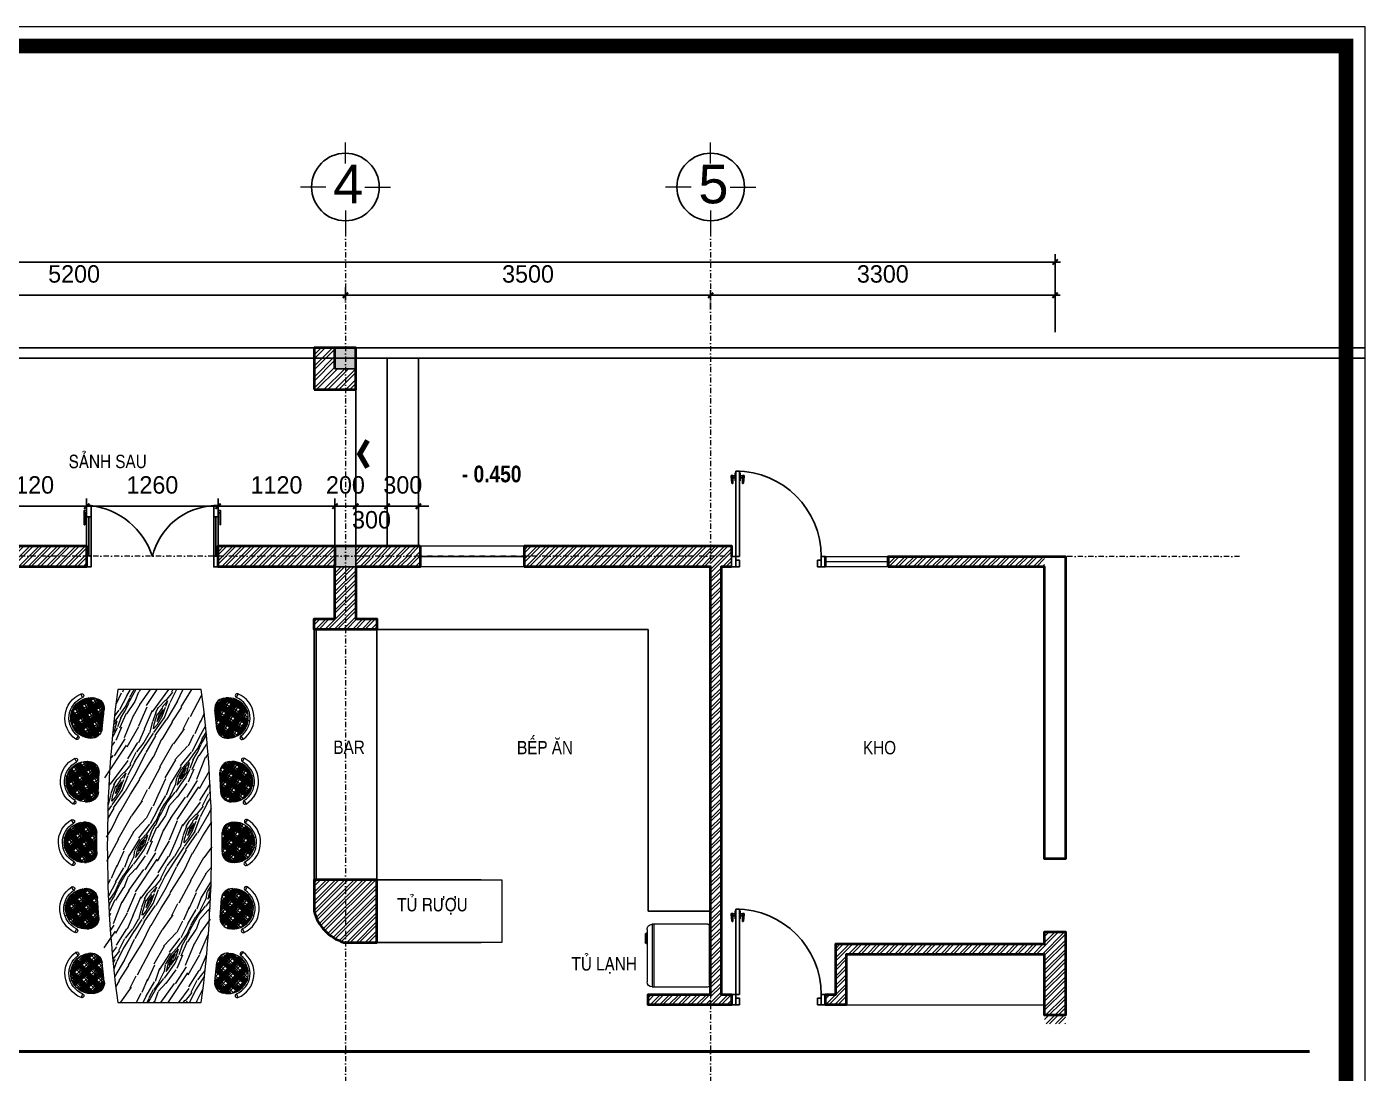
# Model space of a CAD drawing. Header units: millimetres. Extents: x 615730 to 2792744, y 139412 to 597571.
# Drawn here: x 1227674 to 1240500, y 241705 to 251739 of the extents above; entities that cross this region are included whole.
import ezdxf
from ezdxf.enums import TextEntityAlignment as Align

# ---------------------------------------------------------------- set-up
doc = ezdxf.new("R2010")
doc.units = ezdxf.units.MM
doc.header["$MEASUREMENT"] = 0
doc.header["$PDMODE"] = 34
doc.linetypes.add('DASHDOT', pattern=[1, 0.5, -0.25, 0, -0.25])
doc.linetypes.add('HIDDEN2', pattern=[0.1875, 0.125, -0.0625])
doc.layers.get('0').update_dxf_attribs({"lineweight": 5})
for name, color, linetype, lineweight in [('0.1(9)', 9, 'Continuous', 13), ('Block', 46, 'Continuous', 9), ('CAT', 11, 'Continuous', 40), ('HATCH', 42, 'Continuous', 5), ('net cat.', 1, 'Continuous', 35), ('NETNGOAITUONG', 1, 'Continuous', 40), ('NTHAY1', 61, 'Continuous', 25), ('NVDUNG', 82, 'Continuous', 13), ('thay', 7, 'Continuous', 15), ('TIM TRUC', 149, 'DASHDOT', 9), ('VATDUNG', 33, 'Continuous', 13), ('VLIEU', 250, 'Continuous', 9)]:
    doc.layers.add(name, color=color, linetype=linetype, lineweight=lineweight)
for name, color, linetype in [('CUA', 132, 'Continuous'), ('DOORS', 1, 'Continuous'), ('H', 252, 'Continuous'), ('NET MANH', 252, 'Continuous'), ('netthay', 3, 'Continuous'), ('SWING', 7, 'Continuous'), ('TEXT', 2, 'Continuous'), ('VL', 155, 'Continuous')]:
    doc.layers.add(name, color=color, linetype=linetype)
doc.styles.add('H280', font='', dxfattribs={"height": 200})
doc.styles.add('KT OZON', font='', dxfattribs={"height": 200})
doc.styles.get("Standard").update_dxf_attribs({"font": ''})
doc.styles.add('STYLE2', font='')
doc.styles.add('VNI-AVO', font='vni-roms.shx')
doc.styles.get('H280').set_extended_font_data('VNI-Avo')
doc.styles.get('KT OZON').set_extended_font_data('VNI-Helve')
doc.styles.get('Standard').set_extended_font_data('VNI-Avo')
doc.styles.get('STYLE2').set_extended_font_data('.VnArial NarrowH')
doc.dimstyles.new('1-50b', dxfattribs={"dimtxt": 167, "dimasz": 50, "dimexe": 75, "dimexo": 150, "dimgap": 120, "dimtad": 1, "dimdec": 0, "dimzin": 12, "dimtxsty": 'VNI-AVO', "dimblk": ']', "dimcen": 0, "dimdle": 50, "dimclrd": 252, "dimclre": 252, "dimclrt": 2, "dimadec": 0, "dimazin": 0, "dimtfac": 1, "dimtdec": 0, "dimtix": 1, "dimtmove": 2, "dimatfit": 0, "dimldrblk": 'OPEN90', "dimfxl": 1, "dimlwd": -1, "dimlwe": -1, "dimarcsym": 0})
pattern_1 = [(45, (552952.06, -52550.75), (-44.194174, 44.194174), []), (45, (552952.06, -52519.5), (-44.194174, 44.194174), [])]
pattern_2 = [(45, (525580.54, -52550.75), (-44.194174, 44.194174), []), (45, (525580.54, -52519.5), (-44.194174, 44.194174), [])]

# ---------------------------------------------------------------- blocks, each defined once
blk = doc.blocks.new('08PDRR02')
at = {"color": 0, "linetype": 'ByBlock'}
for p, q in [((1, 0), (0, 0)), ((0, 0), (0, -1)), ((1, -1), (1, 0)), ((0, -1), (1, -1))]:
    blk.add_line(p, q, dxfattribs=at)
blk = doc.blocks.new('08PDNB02')
at = {"color": 0, "linetype": 'ByBlock'}
for p, q in [((0, -1.62), (0, 1.62)), ((0, 1.62), (0.25, 1.62)), ((0.25, -1.62), (0.25, 1.62)), ((0.25, 0.38), (1.25, 0.38)), ((1.25, -0.55), (1.25, 2.75)), ((1.25, 2.75), (1.54, 2.75)), ((1.54, 2.75), (1.69, 2.59)), ((1.69, 2.59), (1.95, -0.13)), ((0.25, -1.62), (0, -1.62)), ((1.25, -0.38), (0.25, -0.38)), ((1.95, -0.55), (1.25, -0.55)), ((1.95, -0.13), (1.95, -0.55))]:
    blk.add_line(p, q, dxfattribs=at)
blk = doc.blocks.new('*U45')
at = {"layer": 'DOORS', "color": 0, "linetype": 'Continuous', "ltscale": 200}
for p, q in [((0, 15), (0, 55)), ((900, 15), (900, 55)), ((0, -25), (0, -55)), ((900, -25), (900, -55))]:
    blk.add_line(p, q, dxfattribs=at)
at = {"layer": 'SWING', "color": 1, "linetype": 'Continuous', "ltscale": 200}
blk.add_arc((0, 55), 900, 0, 90, dxfattribs=at)
at = {"layer": 'DOORS', "color": 8, "linetype": 'Continuous', "ltscale": 200, "xscale": 25.4, "yscale": 25.4, "zscale": 25.4, "rotation": 180}
blk.add_blockref('08PDNB02', (0, 895), dxfattribs=at)
at = {"layer": 'DOORS', "color": 0, "linetype": 'Continuous', "ltscale": 200, "xscale": 900, "yscale": 39.99999999999999, "rotation": 90}
blk.add_blockref('08PDRR02', (0, 55), dxfattribs=at)
at = {"layer": 'DOORS', "color": 8, "linetype": 'Continuous', "ltscale": 200, "xscale": 25.4, "yscale": -25.4, "zscale": 25.4}
blk.add_blockref('08PDNB02', (40, 895), dxfattribs=at)
at = {"layer": 'DOORS', "color": 0, "linetype": 'Continuous', "ltscale": 200, "xscale": 45, "yscale": 110}
for p in [(-45, 55), (900, 55)]:
    blk.add_blockref('08PDRR02', p, dxfattribs=at)
at = {"layer": 'DOORS', "color": 1, "linetype": 'Continuous', "ltscale": 200, "xscale": 39.99999999999999, "yscale": 69.99999999999999}
for p in [(0, 15), (860, 15)]:
    blk.add_blockref('08PDRR02', p, dxfattribs=at)
blk = doc.blocks.new('TRUC 1')
at = {"ltscale": 50}
blk.add_circle((0, -9525), 8572, dxfattribs=at)
at = {"layer": '0.1(9)', "ltscale": 50}
for p, q in [((0, -3572), (0, 1782)), ((-4942, -9525), (-11427, -9525)), ((4942, -9525), (11427, -9525)), ((0, -15478), (0, -20832))]:
    blk.add_line(p, q, dxfattribs=at)
at = {"layer": 'TEXT', "ltscale": 50, "style": 'H280'}
blk.add_attdef('1', text='', height=10478, dxfattribs=at).set_placement((-214, -4892), align=Align.CENTER)
blk = doc.blocks.new(']')
for p, q in [((1, 0), (-1, 0)), ((0, 1), (0, -1))]:
    blk.add_line(p, q)
at = {"color": 9, "const_width": 0.4}
blk.add_lwpolyline([(-0.51, -0.51), (0.51, 0.51)], dxfattribs=at)
blk = doc.blocks.new('*D1802')
at = {"layer": 'DEFPOINTS', "color": 0, "ltscale": 10, "transparency": 16777216}
for p in [(1225527, 249164), (1230727, 249164), (1230727, 249015)]:
    blk.add_point(p, dxfattribs=at)
at = {"layer": 'VL', "color": 252, "ltscale": 10, "transparency": 16777216}
for p, q in [((1225527, 249314), (1225527, 249239)), ((1230727, 249165), (1230727, 249239)), ((1225577, 249164), (1230677, 249164))]:
    blk.add_line(p, q, dxfattribs=at)
at = {"layer": 'VL', "color": 252, "ltscale": 10, "transparency": 16777216, "xscale": 50, "yscale": 50, "zscale": 50, "rotation": 180}
blk.add_blockref(']', (1225527, 249164), dxfattribs=at)
at = {"layer": 'VL', "color": 252, "ltscale": 10, "transparency": 16777216, "xscale": 50, "yscale": 50, "zscale": 50}
blk.add_blockref(']', (1230727, 249164), dxfattribs=at)
at = {"layer": 'VL', "color": 2, "ltscale": 10, "transparency": 16777216, "insert": (1228127, 249368), "char_height": 167, "attachment_point": 5, "style": 'VNI-AVO'}
blk.add_mtext('5200', dxfattribs=at)
blk = doc.blocks.new('_Open90')
at = {"color": 0, "linetype": 'ByBlock', "lineweight": -2}
for p, q in [((0, 0), (-1, 0)), ((-0.5, 0.5), (0, 0)), ((0, 0), (-0.5, -0.5))]:
    blk.add_line(p, q, dxfattribs=at)
blk = doc.blocks.new('*D1803')
at = {"layer": 'DEFPOINTS', "color": 0, "ltscale": 10, "transparency": 16777216}
for p in [(1234227, 249177), (1234227, 249164), (1230727, 249015)]:
    blk.add_point(p, dxfattribs=at)
at = {"layer": 'VL', "color": 252, "ltscale": 10, "transparency": 16777216}
for p, q in [((1230727, 249165), (1230727, 249239)), ((1230777, 249164), (1234177, 249164)), ((1234227, 249027), (1234227, 249089))]:
    blk.add_line(p, q, dxfattribs=at)
at = {"layer": 'VL', "color": 252, "ltscale": 10, "transparency": 16777216, "xscale": 50, "yscale": 50, "zscale": 50, "rotation": 180}
blk.add_blockref(']', (1230727, 249164), dxfattribs=at)
at = {"layer": 'VL', "color": 252, "ltscale": 10, "transparency": 16777216, "xscale": 50, "yscale": 50, "zscale": 50}
blk.add_blockref(']', (1234227, 249164), dxfattribs=at)
at = {"layer": 'VL', "color": 2, "ltscale": 10, "transparency": 16777216, "insert": (1232477, 249368), "char_height": 167, "attachment_point": 5, "style": 'VNI-AVO'}
blk.add_mtext('3500', dxfattribs=at)
blk = doc.blocks.new('*D1804')
at = {"layer": 'DEFPOINTS', "color": 0, "ltscale": 10, "transparency": 16777216}
for p in [(1234227, 249177), (1237527, 249164), (1237527, 249015)]:
    blk.add_point(p, dxfattribs=at)
at = {"layer": 'VL', "color": 252, "ltscale": 10, "transparency": 16777216}
for p, q in [((1237527, 249165), (1237527, 249239)), ((1234227, 249027), (1234227, 249089)), ((1234277, 249164), (1237477, 249164))]:
    blk.add_line(p, q, dxfattribs=at)
at = {"layer": 'VL', "color": 252, "ltscale": 10, "transparency": 16777216, "xscale": 50, "yscale": 50, "zscale": 50, "rotation": 180}
blk.add_blockref(']', (1234227, 249164), dxfattribs=at)
at = {"layer": 'VL', "color": 252, "ltscale": 10, "transparency": 16777216, "xscale": 50, "yscale": 50, "zscale": 50}
blk.add_blockref(']', (1237527, 249164), dxfattribs=at)
at = {"layer": 'VL', "color": 2, "ltscale": 10, "transparency": 16777216, "insert": (1235877, 249368), "char_height": 167, "attachment_point": 5, "style": 'VNI-AVO'}
blk.add_mtext('3300', dxfattribs=at)
blk = doc.blocks.new('*D1806')
at = {"layer": 'DEFPOINTS', "color": 0, "ltscale": 10, "transparency": 16777216}
for p in [(1237528, 249483), (1216928, 248661), (1237528, 248661)]:
    blk.add_point(p, dxfattribs=at)
at = {"layer": 'VL', "color": 252, "ltscale": 10, "transparency": 16777216}
for p, q in [((1216928, 248811), (1216928, 249558)), ((1216978, 249483), (1237478, 249483)), ((1237528, 248811), (1237528, 249558))]:
    blk.add_line(p, q, dxfattribs=at)
at = {"layer": 'VL', "color": 252, "ltscale": 10, "transparency": 16777216, "xscale": 50, "yscale": 50, "zscale": 50, "rotation": 180}
blk.add_blockref(']', (1216928, 249483), dxfattribs=at)
at = {"layer": 'VL', "color": 252, "ltscale": 10, "transparency": 16777216, "xscale": 50, "yscale": 50, "zscale": 50}
blk.add_blockref(']', (1237528, 249483), dxfattribs=at)
at = {"layer": 'VL', "color": 2, "ltscale": 10, "transparency": 16777216, "insert": (1227228, 249687), "char_height": 167, "attachment_point": 5, "style": 'VNI-AVO'}
blk.add_mtext('20600', dxfattribs=at)
blk = doc.blocks.new('*D1819')
at = {"layer": 'DEFPOINTS', "color": 0, "ltscale": 10, "transparency": 16777216}
for p in [(1228247, 247142), (1227127, 246761), (1228247, 246661, 0)]:
    blk.add_point(p, dxfattribs=at)
at = {"layer": 'VL', "color": 252, "ltscale": 10, "transparency": 16777216}
for p, q in [((1227127, 246911), (1227127, 247217)), ((1228247, 246811), (1228247, 247217)), ((1227177, 247142), (1228197, 247142))]:
    blk.add_line(p, q, dxfattribs=at)
at = {"layer": 'VL', "color": 252, "ltscale": 10, "transparency": 16777216, "xscale": 50, "yscale": 50, "zscale": 50, "rotation": 180}
blk.add_blockref(']', (1227127, 247142), dxfattribs=at)
at = {"layer": 'VL', "color": 252, "ltscale": 10, "transparency": 16777216, "xscale": 50, "yscale": 50, "zscale": 50}
blk.add_blockref(']', (1228247, 247142), dxfattribs=at)
at = {"layer": 'VL', "color": 2, "ltscale": 10, "transparency": 16777216, "insert": (1227687, 247345), "char_height": 167, "attachment_point": 5, "style": 'VNI-AVO'}
blk.add_mtext('1120', dxfattribs=at)
blk = doc.blocks.new('*D1820')
at = {"layer": 'DEFPOINTS', "color": 0, "ltscale": 10, "transparency": 16777216}
for p in [(1229507, 247142), (1228247, 246661, 0), (1229507, 246661)]:
    blk.add_point(p, dxfattribs=at)
at = {"layer": 'VL', "color": 252, "ltscale": 10, "transparency": 16777216}
for p, q in [((1228247, 246811), (1228247, 247217)), ((1229507, 246811), (1229507, 247217)), ((1228297, 247142), (1229457, 247142))]:
    blk.add_line(p, q, dxfattribs=at)
at = {"layer": 'VL', "color": 252, "ltscale": 10, "transparency": 16777216, "xscale": 50, "yscale": 50, "zscale": 50, "rotation": 180}
blk.add_blockref(']', (1228247, 247142), dxfattribs=at)
at = {"layer": 'VL', "color": 252, "ltscale": 10, "transparency": 16777216, "xscale": 50, "yscale": 50, "zscale": 50}
blk.add_blockref(']', (1229507, 247142), dxfattribs=at)
at = {"layer": 'VL', "color": 2, "ltscale": 10, "transparency": 16777216, "insert": (1228877, 247345), "char_height": 167, "attachment_point": 5, "style": 'VNI-AVO'}
blk.add_mtext('1260', dxfattribs=at)
blk = doc.blocks.new('*D1821')
at = {"layer": 'DEFPOINTS', "color": 0, "ltscale": 10, "transparency": 16777216}
for p in [(1230627, 247142), (1229507, 246661), (1230627, 246561)]:
    blk.add_point(p, dxfattribs=at)
at = {"layer": 'VL', "color": 252, "ltscale": 10, "transparency": 16777216}
for p, q in [((1229507, 246811), (1229507, 247217)), ((1230627, 246711), (1230627, 247217)), ((1229557, 247142), (1230577, 247142))]:
    blk.add_line(p, q, dxfattribs=at)
at = {"layer": 'VL', "color": 252, "ltscale": 10, "transparency": 16777216, "xscale": 50, "yscale": 50, "zscale": 50, "rotation": 180}
blk.add_blockref(']', (1229507, 247142), dxfattribs=at)
at = {"layer": 'VL', "color": 252, "ltscale": 10, "transparency": 16777216, "xscale": 50, "yscale": 50, "zscale": 50}
blk.add_blockref(']', (1230627, 247142), dxfattribs=at)
at = {"layer": 'VL', "color": 2, "ltscale": 10, "transparency": 16777216, "insert": (1230067, 247345), "char_height": 167, "attachment_point": 5, "style": 'VNI-AVO'}
blk.add_mtext('1120', dxfattribs=at)
blk = doc.blocks.new('*D1822')
at = {"layer": 'DEFPOINTS', "color": 0, "ltscale": 10, "transparency": 16777216}
for p in [(1230827, 247142), (1230627, 246561), (1230827, 246561)]:
    blk.add_point(p, dxfattribs=at)
at = {"layer": 'VL', "color": 252, "ltscale": 10, "transparency": 16777216}
for p, q in [((1230627, 246711), (1230627, 247217)), ((1230827, 246711), (1230827, 247217)), ((1230577, 247142), (1230527, 247142)), ((1230627, 247142), (1230827, 247142)), ((1230877, 247142), (1230927, 247142))]:
    blk.add_line(p, q, dxfattribs=at)
at = {"layer": 'VL', "color": 252, "ltscale": 10, "transparency": 16777216, "xscale": 50, "yscale": 50, "zscale": 50}
blk.add_blockref(']', (1230627, 247142), dxfattribs=at)
at = {"layer": 'VL', "color": 252, "ltscale": 10, "transparency": 16777216, "xscale": 50, "yscale": 50, "zscale": 50, "rotation": 180}
blk.add_blockref(']', (1230827, 247142), dxfattribs=at)
at = {"layer": 'VL', "color": 2, "ltscale": 10, "transparency": 16777216, "insert": (1230727, 247345), "char_height": 167, "attachment_point": 5, "style": 'VNI-AVO'}
blk.add_mtext('200', dxfattribs=at)
blk = doc.blocks.new('*D1823')
at = {"layer": 'DEFPOINTS', "color": 0, "ltscale": 10, "transparency": 16777216}
for p in [(1231127, 247142), (1231127, 246761), (1230827, 246561)]:
    blk.add_point(p, dxfattribs=at)
at = {"layer": 'VL', "color": 252, "ltscale": 10, "transparency": 16777216}
for p, q in [((1230827, 246711), (1230827, 247217)), ((1231127, 246911), (1231127, 247217)), ((1230777, 247142), (1230727, 247142)), ((1230827, 247142), (1231127, 247142)), ((1231177, 247142), (1231227, 247142))]:
    blk.add_line(p, q, dxfattribs=at)
at = {"layer": 'VL', "color": 252, "ltscale": 10, "transparency": 16777216, "xscale": 50, "yscale": 50, "zscale": 50}
blk.add_blockref(']', (1230827, 247142), dxfattribs=at)
at = {"layer": 'VL', "color": 252, "ltscale": 10, "transparency": 16777216, "xscale": 50, "yscale": 50, "zscale": 50, "rotation": 180}
blk.add_blockref(']', (1231127, 247142), dxfattribs=at)
at = {"layer": 'VL', "color": 2, "ltscale": 10, "transparency": 16777216, "insert": (1230977, 247011), "char_height": 167, "attachment_point": 5, "style": 'VNI-AVO'}
blk.add_mtext('300', dxfattribs=at)
blk = doc.blocks.new('*D1824')
at = {"layer": 'DEFPOINTS', "color": 0, "ltscale": 10, "transparency": 16777216}
for p in [(1231427, 247142), (1231127, 246761), (1231427, 246761)]:
    blk.add_point(p, dxfattribs=at)
at = {"layer": 'VL', "color": 252, "ltscale": 10, "transparency": 16777216}
for p, q in [((1231127, 246911), (1231127, 247217)), ((1231427, 246911), (1231427, 247217)), ((1231077, 247142), (1231027, 247142)), ((1231127, 247142), (1231427, 247142)), ((1231477, 247142), (1231527, 247142))]:
    blk.add_line(p, q, dxfattribs=at)
at = {"layer": 'VL', "color": 252, "ltscale": 10, "transparency": 16777216, "xscale": 50, "yscale": 50, "zscale": 50}
blk.add_blockref(']', (1231127, 247142), dxfattribs=at)
at = {"layer": 'VL', "color": 252, "ltscale": 10, "transparency": 16777216, "xscale": 50, "yscale": 50, "zscale": 50, "rotation": 180}
blk.add_blockref(']', (1231427, 247142), dxfattribs=at)
at = {"layer": 'VL', "color": 2, "ltscale": 10, "transparency": 16777216, "insert": (1231277, 247345), "char_height": 167, "attachment_point": 5, "style": 'VNI-AVO'}
blk.add_mtext('300', dxfattribs=at)
blk = doc.blocks.new('TULANH')
at = {"layer": 'Block', "extrusion": (0, 0, -1)}
for p, q in [((235, 0), (-235, 0)), ((-235, -15), (-235, 0)), ((235, -15), (235, 0)), ((-300, -550), (300, -550)), ((-300, -565), (300, -565)), ((-214, -620), (-214, -622)), ((-115, -620), (-214, -620)), ((-204, -632), (-125, -632)), ((-115, -622), (-115, -620))]:
    blk.add_line(p, q, dxfattribs=at)
at = {"layer": 'Block', "color": 1, "extrusion": (0, 0, -1)}
for p, q in [((-300, -30), (-300, -565)), ((285, -15), (-285, -15)), ((300, -565), (300, -30)), ((-250, -615), (250, -615))]:
    blk.add_line(p, q, dxfattribs=at)
for centre, radius, start, end in [((285, -30), 15, 0, 90), ((-285, -30), 15, 90, 180), ((250, -565), 50, 270, 0), ((-250, -565), 50, 180, 270)]:
    blk.add_arc(centre, radius, start, end, dxfattribs=at)
at = {"layer": 'Block', "extrusion": (0, 0, -1)}
for centre, start, end in [((204, -622), 270, 0), ((125, -622), 180, 270)]:
    blk.add_arc(centre, 10, start, end, dxfattribs=at)
blk = doc.blocks.new('A$C33486DBB')
at = {"layer": 'NVDUNG', "lineweight": 0, "ltscale": 100}
h = blk.add_hatch(dxfattribs=at)
h.set_pattern_fill('LOG-LOG', color=147, scale=100, angle=20.6162, style=0, pattern_type=2)
h.set_pattern_definition([(20.61624, (-20244.38, -44007.15), (-35.2107, 93.59597), []), (20.61624, (-20254.98, -43978.97), (-35.2107, 93.59597), []), (20.61624, (-20261.18, -43962.49), (-35.2107, 93.59597), []), (20.61624, (-20265.58, -43950.8), (-35.2107, 93.59597), []), (20.61624, (-20268.99, -43941.73), (-35.2107, 93.59597), []), (20.61624, (-20271.78, -43934.32), (-35.2107, 93.59597), []), (20.61624, (-20274.13, -43928.05), (-35.2107, 93.59597), []), (20.61624, (-20276.18, -43922.62), (-35.2107, 93.59597), []), (20.61624, (-20277.98, -43917.84), (-35.2107, 93.59597), []), (110.61624, (-20244.38, -44007.15), (-93.59597, -35.2107), []), (110.61624, (-20216.2, -43996.55), (-93.59597, -35.2107), []), (110.61624, (-20199.72, -43990.35), (-93.59597, -35.2107), []), (110.61624, (-20188.03, -43985.95), (-93.59597, -35.2107), []), (110.61624, (-20178.96, -43982.54), (-93.59597, -35.2107), []), (110.61624, (-20171.55, -43979.75), (-93.59597, -35.2107), []), (110.61624, (-20165.28, -43977.39), (-93.59597, -35.2107), []), (110.61624, (-20159.85, -43975.35), (-93.59597, -35.2107), []), (110.61624, (-20155.06, -43973.55), (-93.59597, -35.2107), [])])
h.paths.add_polyline_path([(422, 161, 0.414214), (392, 299), (236, 399, 0.414214), (98, 369), (87, 353), (87, 353, 1), (412, 145)])
at = {"layer": 'NVDUNG'}
for p, q in [((236, 399), (392, 299)), ((39, 264), (0, 266)), ((87, 353), (98, 369)), ((422, 161), (412, 145)), ((98, 104), (110, 116)), ((181, 50), (187, 67)), ((351, 64), (369, 30))]:
    blk.add_line(p, q, dxfattribs=at)
for centre, radius, start, end in [((182, 315), 100, 57.3835, 147.3835), ((20, 265), 19.3, 356.4553, 176.4553), ((251, 251), 251, 176.4553, 298.3117), ((251, 251), 212, 176.4553, 298.3117), ((250, 249), 193, 147.3835, 327.3835), ((338, 215), 100, 327.3835, 57.3835), ((360, 47), 19.3, 298.3117, 118.3117)]:
    blk.add_arc(centre, radius, start, end, dxfattribs=at)
blk = doc.blocks.new('A$C79204B9D')
at = {"layer": 'NVDUNG', "lineweight": 0, "ltscale": 200}
h = blk.add_hatch(dxfattribs=at)
h.set_pattern_fill('WOOD8', color=47, scale=800, angle=60, style=0, pattern_type=2)
h.set_pattern_definition([(49.6952, (-100811.45, -69408.86), (3092.817157, 3756.924654), [89.4424, -8854.829]), (60, (-100753.6, -69340.65), (-292.8203, 1092.8203), [88, -712]), (78.4349, (-100709.6, -69264.44), (107.18096, 1785.6403), [75.8944, -2453.927]), (232.875, (-100694.38, -69190.09), (3492.819285, 4449.74321), [64.4984, -6385.308]), (234.8056, (-100733.305, -69241.51), (4692.817283, 6528.205605), [88.363, -8747.9256]), (254.0362, (-100784.23, -69313.72), (-507.18124, -2478.46057), [98.9544, -3199.5296]), (69.4623, (-100779.45, -69353.43), (1307.18128, 3864.1014), [48.6624, -4817.548]), (53.6598, (-100762.38, -69307.865), (-3892.82118, -5142.56154), [72.443, -7171.865]), (245.7106, (-100719.45, -69249.51), (-2907.178536, -6635.383034), [80.399, -7959.5016]), (228.6901, (-100752.52, -69322.8), (2292.81898, 2371.28276), [40.792, -4038.423]), (54.8056, (-100840.52, -69475.214), (-4692.817283, -6528.205605), [88.363, -8747.9256]), (48.6901, (-100789.6, -69403), (-2292.81898, -2371.28276), [81.584, -3997.631]), (60, (-100735.7, -69341.7), (-292.8203, 1092.8203), [96, -704]), (80.556, (-100687.74, -69258.58), (614.362866, 4264.10129), [68.352, -6766.851]), (63.8141, (-100676.52, -69191.16), (4907.17517, 10099.486516), [120.2664, -11906.3704]), (54.8056, (-100623.45, -69083.235), (-4692.817283, -6528.205605), [88.363, -8747.9256]), (60, (-100572.5, -69011), (-292.8203, 1092.8203), [88, -712]), (65.1944, (-100928.52, -69627.635), (3307.183253, 7328.201784), [88.363, -8747.9256]), (54.8056, (-100891.45, -69547.424), (-4692.817283, -6528.205605), [88.363, -8747.9256]), (60, (-100942.4, -69619.6), (-292.8203, 1092.8203), [48, -752]), (65.1944, (-100918.38, -69578.065), (3307.183253, 7328.201784), [88.363, -8747.9256]), (60, (-100881.3, -69497.86), (-292.8203, 1092.8203), [80, -720]), (70.3048, (-100841.305, -69428.57), (-1707.18361, -4556.920554), [89.4424, -8854.829]), (65.1944, (-100811.16, -69344.36), (3307.183253, 7328.201784), [88.363, -8747.9256]), (54.8056, (-100774.09, -69264.15), (-4692.817283, -6528.205605), [88.363, -8747.9256]), (54.8056, (-100723.16, -69191.94), (-4692.817283, -6528.205605), [88.363, -8747.9256]), (51.8699, (-100672.23, -69119.73), (-3092.81979, -3756.92204), [113.137, -5543.717]), (60, (-100602.4, -69030.7), (-292.8203, 1092.8203), [120, -680]), (47.4712, (-100202.685, -69298.45), (2692.820176, 3064.101996), [73.756, -7301.879]), (54.2894, (-100152.83, -69244.1), (-4292.821003, -5835.38198), [80.399, -7959.5016]), (68.1301, (-100202.68, -69298.45), (1707.18003, 4556.92153), [56.569, -5600.2856]), (69.4623, (-100181.61, -69245.95), (1307.18128, 3864.1014), [97.324, -4768.8856]), (60, (-100547.5, -69847.6), (-292.8203, 1092.8203), [96, -704]), (50.5377, (-100499.47, -69764.5), (-2692.81934, -3064.1029), [48.6624, -4817.548]), (261.8014, (-100468.54, -69726.93), (507.17985, 2478.46112), [43.0816, -4265.0504]), (252.9946, (-100474.685, -69769.57), (2214.36134, 7035.38247), [106.7336, -10566.5976]), (52.875, (-100158.685, -69222.24), (-3492.819285, -4449.74321), [64.4984, -6385.308]), (67.125, (-100158.685, -69222.24), (2107.18102, 5249.74184), [64.4984, -6385.308]), (60, (-100533.6, -69855.6), (-292.8203, 1092.8203), [64, -736]), (254.0362, (-100501.61, -69800.2), (-507.18124, -2478.46057), [65.9696, -3232.515]), (56.6335, (-100466.4, -69691.214), (-7092.827647, -10685.120313), [136.235, -13487.2744]), (57.7094, (-100391.47, -69577.435), (-10292.817432, -16227.689541), [200.16, -19815.8336]), (63.1798, (-100284.54, -69408.23), (6107.186084, 12177.942257), [144.2224, -14277.983]), (69.4623, (-100219.47, -69279.52), (1307.18128, 3864.1014), [145.9864, -4720.224]), (70.3048, (-100485.116, -69883.635), (-1707.18361, -4556.920554), [89.4424, -8854.829]), (75.9454, (-100454.97, -69799.42), (-907.1798, -3171.28134), [116.4816, -5707.6064]), (60, (-100426.7, -69686.4), (-292.8203, 1092.8203), [104, -696]), (51.8699, (-100374.68, -69596.36), (-3092.81979, -3756.92204), [113.137, -5543.717]), (63.5763, (-100304.83, -69507.37), (5307.18637, 10792.301586), [128.2496, -12696.7256]), (51.2538, (-100247.757, -69392.517), (3492.822965, 4449.740123), [105.223, -10417.1336]), (45.9638, (-100181.9, -69310.45), (-1892.8192, -1678.46212), [98.9544, -3199.5296]), (60, (-100113.1, -69239.3), (-292.8203, 1092.8203), [56, -744]), (234.8056, (-100466.4, -69691.214), (4692.817283, 6528.205605), [176.7256, -8659.563]), (55.2364, (-100595.97, -69819.635), (-5092.814835, -7221.027596), [192.6656, -9440.6104]), (60, (-100486.1, -69661.36), (-292.8203, 1092.8203), [184, -616]), (64.0856, (-100394.11, -69502.01), (4507.182416, 9406.662756), [224.5704, -11003.964]), (60, (-100296, -69300), (-292.8203, 1092.8203), [200, -600]), (67.125, (-100450.47, -69903.63), (2107.18102, 5249.74184), [193.4944, -6256.312]), (66.3402, (-100375.26, -69725.36), (2507.178344, 5942.5628), [144.8864, -7099.4216]), (57.5104, (-100317.116, -69592.65), (-9492.832492, -14842.0396), [184.1736, -18233.2096]), (53.4802, (-100218.188, -69437.301), (-12478.4605565, -16813.3284437), [281.8224, -27900.4416]), (63.0128, (-100900.81, -69643.635), (6507.176838, 12870.767465), [152.2104, -15068.828]), (51.8699, (-100831.74, -69508), (-3092.81979, -3756.92204), [169.7056, -5487.149]), (57.6141, (-100726.95, -69374.506), (-9892.808596, -15534.874684), [192.1664, -19024.493]), (70.6197, (-100624.023, -69212.23), (-3014.353116, -8421.025681), [130.2304, -12892.8256]), (60, (-100580.8, -69089.4), (-292.8203, 1092.8203), [160, -640]), (56.8202, (-100983.946, -69595.635), (-7492.814318, -11377.949423), [144.2224, -14277.983]), (66.009, (-100905.02, -69474.927), (-3307.18005, -7328.202785), [152.84, -15131.1384]), (66.7098, (-100842.875, -69335.29), (-2907.184315, -6635.381151), [136.9376, -13556.856]), (54.2894, (-100788.73, -69209.51), (-4292.821003, -5835.38198), [160.7984, -7879.1024]), (47.9052, (-100694.875, -69078.95), (-4985.644752, -5435.379245), [114.5424, -11339.7144]), (69.4623, (-100618.09, -68993.95), (1307.18128, 3864.1014), [97.324, -4768.8856]), (63.8141, (-100852.31, -69671.635), (4907.17517, 10099.486516), [120.2664, -11906.3704]), (47.1957, (-100799.24, -69563.71), (-7278.465226, -7806.659753), [180.488, -17868.3344]), (60, (-100676.6, -69431.3), (-292.8203, 1092.8203), [200, -600]), (65.4403, (-100576.598, -69258.086), (-3707.184394, -8021.021118), [168.76, -16707.2584]), (66.7098, (-100506.454, -69104.594), (-2907.184315, -6635.381151), [136.9376, -13556.856]), (60, (-101032.44, -69567.6), (-292.8203, 1092.8203), [136, -664]), (68.1301, (-100964.44, -69449.86), (1707.18003, 4556.92153), [226.2744, -5430.58]), (57.6141, (-100880.157, -69239.865), (-9892.808596, -15534.874684), [192.1664, -19024.493]), (54.4725, (-100777.228, -69077.588), (9785.6312045, 13749.233823), [249.1584, -24666.7]), (66.8428, (-100401.977, -69931.635), (-5414.353559, -12577.948251), [201.435, -19942.0504]), (60, (-100322.8, -69746.4), (-292.8203, 1092.8203), [224, -576]), (56.3478, (-100210.762, -69552.44), (-13785.632223, -20677.4357472), [376.7648, -37299.7528]), (60, (-100644.5, -69791.6), (-292.8203, 1092.8203), [192, -608]), (64.7636, (-100548.464, -69625.36), (3707.185922, 8021.020822), [192.6656, -9440.6104]), (58.1524, (-100466.32, -69451.08), (-12692.816587, -20384.6122766), [248.129, -24564.771]), (57.2737, (-100335.393, -69240.306), (-8692.817682, -13456.408258), [168.1904, -16650.8464]), (54.8056, (-100755.316, -69727.635), (-4692.817283, -6528.205605), [176.7256, -8659.563]), (60, (-100653.46, -69583.2), (-292.8203, 1092.8203), [256, -544]), (61.9092, (-100525.46, -69361.512), (10907.162495, 20491.7983933), [240.1336, -23773.196]), (63.5763, (-100412.387, -69149.665), (5307.18637, 10792.301586), [128.2496, -12696.7256])])
h.paths.add_polyline_path([(100, 0), (900, 0, 0.066667), (900, 3000), (100, 3000, 0.066667)])
at = {"layer": 'NVDUNG', "ltscale": 10000}
for p, q in [((900, 3000), (100, 3000)), ((100, 0), (900, 0))]:
    blk.add_line(p, q, dxfattribs=at)
for centre, start, end in [((11300, 1500), 172.3719, 187.6281), ((-10300, 1500), 352.3719, 7.6281)]:
    blk.add_arc(centre, 11300, start, end, dxfattribs=at)

msp = doc.modelspace()

# ---------------------------------------------------------------- hatches: boundary and pattern name
at = {"layer": 'VLIEU', "ltscale": 10}
h = msp.add_hatch(dxfattribs=at)
h.set_pattern_fill('STEEL', color=256, scale=600, style=0)
h.set_pattern_definition([(45, (641050.26, -6608.21), (-53.033009, 53.033009), []), (45, (641050.26, -6570.71), (-53.033009, 53.033009), [])])
h.paths.add_polyline_path([(1230827.1, 248460.8), (1230827.1, 248260.8), (1230427.1, 248260.8), (1230427.1, 248660.8), (1230627.1, 248660.8), (1230627.1, 248460.8)])
h = msp.add_hatch(dxfattribs=at)
h.set_pattern_fill('STEEL', color=256, scale=500, style=0)
h.set_pattern_definition(pattern_1)
h.paths.add_polyline_path([(1230627, 246760.6), (1229507, 246760.6), (1229507, 246660.6), (1230627, 246660.6)])
h.paths.add_polyline_path([(1230627, 246660.6), (1229507, 246660.6), (1229507, 246560.6), (1230627, 246560.6)])
h.paths.add_polyline_path([(1230727.1, 246560.6), (1230627, 246560.6), (1230627, 246060.6), (1230427, 246060.6), (1230427, 245960.6), (1230727.1, 245960.6)])
h.paths.add_polyline_path([(1230827, 246560.6), (1230727.1, 246560.6), (1230727.1, 245960.6), (1231027, 245960.6), (1231027, 246060.6), (1230827, 246060.6)])
h.paths.add_polyline_path([(1230470.5, 247470.5), (1230983.5, 247470.5), (1230983.5, 247220), (1230470.5, 247220)], flags=9)
h.paths.add_polyline_path([(1230720.6, 247136), (1231233.5, 247136), (1231233.5, 246885.5), (1230720.6, 246885.5)], flags=9)
h.paths.add_polyline_path([(1231020.7, 247470.5), (1231533.6, 247470.5), (1231533.6, 247220), (1231020.7, 247220)], flags=9)
h = msp.add_hatch(dxfattribs=at)
h.set_pattern_fill('STEEL', color=256, scale=500, style=0)
h.set_pattern_definition(pattern_1)
h.paths.add_polyline_path([(1225426.6, 246760.5), (1225026.6, 246760.5), (1225026.6, 246560.6), (1225426.6, 246560.6)])
h.paths.add_polyline_path([(1225626.6, 246560.6), (1225626.6, 246760.5), (1225426.6, 246760.5), (1225426.6, 246560.6), (1225426.6, 245760.8), (1225626.6, 245760.8)])
h.paths.add_polyline_path([(1226127.3, 246760.5), (1225626.6, 246760.5), (1225626.6, 246560.6), (1226127.3, 246560.6)])
h.paths.add_polyline_path([(1228247, 246760.6), (1227126.9, 246760.6), (1227126.9, 246560.6), (1228247, 246560.6), (1228247, 246666.3)])
h.paths.add_polyline_path([(1225626.6, 245560.8), (1225626.6, 245060.4), (1225626.6, 245060.4), (1225626.6, 245560.8), (1225426.6, 245560.8), (1225426.6, 245560.8), (1225426.6, 245560.8)])
h = msp.add_hatch(dxfattribs=at)
h.set_pattern_fill('STEEL', color=256, scale=500, style=0)
h.set_pattern_definition([(45, (552952.06, -52450.776), (-44.194174, 44.194174), []), (45, (552952.06, -52419.526), (-44.194174, 44.194174), [])])
h.paths.add_polyline_path([(1231443.5, 246760.6), (1230827, 246760.6), (1230827, 246660.6), (1231443.5, 246660.5)])
h = msp.add_hatch(dxfattribs=at)
h.set_pattern_fill('STEEL', color=256, scale=500, style=0)
h.set_pattern_definition(pattern_1)
h.paths.add_polyline_path([(1231443.5, 246660.6), (1230827, 246660.6), (1230827, 246560.6), (1231443.5, 246560.5)])
h = msp.add_hatch(dxfattribs=at)
h.set_pattern_fill('STEEL', color=256, scale=500, style=0)
h.set_pattern_definition(pattern_1)
h.paths.add_polyline_path([(1234227, 246560.6), (1234227, 246660.6), (1232443.5, 246660.6), (1232443.5, 246560.5)])
h.paths.add_polyline_path([(1232443.5, 246760.5), (1232443.5, 246660.6), (1234227, 246660.6), (1234227, 246760.6)])
h = msp.add_hatch(dxfattribs=at)
h.set_pattern_fill('STEEL', color=256, scale=500, style=0)
h.set_pattern_definition(pattern_2)
h.paths.add_polyline_path([(1234327, 246560.6), (1234427, 246560.6), (1234427, 246660.6), (1234427, 246760.6), (1234227, 246760.6), (1234227, 243068.2), (1234232.4, 243068.2), (1234232.4, 242598.2), (1234227, 242598.2), (1234227, 242360.8), (1234427, 242360.8), (1234427, 242460.8), (1234327, 242460.8)])
h = msp.add_hatch(dxfattribs=at)
h.set_pattern_fill('STEEL', color=256, scale=500, style=0)
h.set_pattern_definition(pattern_1)
h.paths.add_polyline_path([(1237427, 246660.6), (1235927, 246660.6), (1235927, 246560.6), (1237427, 246560.6)])
h = msp.add_hatch(dxfattribs=at)
h.set_pattern_fill('STEEL', color=256, scale=500, style=0)
h.set_pattern_definition(pattern_2)
edge = h.paths.add_edge_path()
edge.add_line((1231027, 243560.5), (1230427, 243560.5))
edge.add_line((1230427, 243560.5), (1230427, 243260.3))
edge.add_arc((1230834.1, 243361), 419.4, 193.8928, 252.83207)
edge.add_line((1230710.3, 242960.3), (1231027, 242960.3))
edge.add_line((1231027, 242960.3), (1231027, 243560.5))
h = msp.add_hatch(dxfattribs=at)
h.set_pattern_fill('STEEL', color=256, scale=500, style=0)
h.set_pattern_definition(pattern_1)
h.paths.add_polyline_path([(1237627, 243060.8), (1237427, 243060.8), (1237427, 242945.2), (1235426.5, 242945.2), (1235426.5, 242460.8), (1235327, 242460.8), (1235327, 242360.8), (1235526.5, 242360.8), (1235526.5, 242845.2), (1237427, 242845.2), (1237427, 242179.5), (1237527, 242179.5), (1237627, 242179.5), (1237627, 242845.2)])
h = msp.add_hatch(dxfattribs=at)
h.set_pattern_fill('STEEL', color=256, scale=500, style=0)
h.set_pattern_definition(pattern_1)
h.paths.add_polyline_path([(1234227, 242360.8), (1234227, 242460.8), (1233627, 242460.8), (1233627, 242360.8)])

# ---------------------------------------------------------------- linework, layer by layer
at = {"layer": 'CAT'}
msp.add_line((1235927, 246660.6), (1235927, 246560.6), dxfattribs=at)
at = {"layer": 'CUA'}
for p, q in [((1228268.1, 246666.3), (1228268.1, 247041.7)), ((1229485.8, 246666.3), (1229485.8, 247041.7))]:
    msp.add_line(p, q, dxfattribs=at)
for points in [[(1228247, 247101.3), (1228224.1, 247101.3), (1228224.1, 246964.2)], [(1228247, 247078.5), (1228228.7, 247078.5), (1228228.7, 246964.2), (1228224.1, 246964.2)], [(1228247, 247041.7), (1228289.2, 247041.7), (1228289.2, 247147.4), (1228247, 247147.4), (1228247, 247041.7)], [(1228247, 247055.6), (1228247, 246652)], [(1228289.2, 246666.3), (1228289.2, 247069.8)], [(1229507, 247041.7), (1229464.7, 247041.7), (1229464.7, 247147.4), (1229507, 247147.4), (1229507, 247041.7)], [(1229464.7, 246666.3), (1229464.7, 247069.8)], [(1229507, 247101.3), (1229529.8, 247101.3), (1229529.8, 246964.2)], [(1229507, 247078.5), (1229525.3, 247078.5), (1229525.3, 246964.2), (1229529.8, 246964.2)], [(1229507, 247055.6), (1229507, 246652)], [(1228289.2, 246666.3), (1228247, 246666.3), (1228247, 246560.6), (1228289.2, 246560.6), (1228289.2, 246666.3)], [(1229464.7, 246666.3), (1229507, 246666.3), (1229507, 246560.6), (1229464.7, 246560.6), (1229464.7, 246666.3)]]:
    msp.add_lwpolyline(points, dxfattribs=at)
for centre, radius, start, end in [((1228202.8, 246444.9), 707.8, 17.74142, 82.98888), ((1229495.9, 246511.6), 636.6, 92.80469, 166.46504)]:
    msp.add_arc(centre, radius, start, end, dxfattribs=at)
at = {"layer": 'H', "const_width": 138.2}
msp.add_lwpolyline([(1213312.4, 232569.9), (1240315.3, 232569.9), (1240315.3, 251554.8), (1213312.4, 251554.8)], close=True, dxfattribs=at)
at = {"layer": 'HATCH'}
msp.add_line((1235526.5, 242360.8), (1237427, 242360.8), dxfattribs=at)
at = {"layer": 'net cat.', "color": 6, "linetype": 'HIDDEN2', "ltscale": 5000}
msp.add_line((1226293.8, 241913.7), (1239965.7, 241913.7), dxfattribs=at)
at = {"layer": 'net cat.', "color": 6, "linetype": 'HIDDEN2', "ltscale": 5000, "const_width": 30}
msp.add_lwpolyline([(1214131.7, 243660.8), (1226293.8, 243660.8), (1226293.8, 241913.7), (1239965.7, 241913.7)], dxfattribs=at)
at = {"layer": 'NET MANH'}
for points in [[(1230627.1, 248460.8), (1230827.1, 248460.8), (1230827.1, 248660.8), (1230627.1, 248660.8)], [(1230627, 246760.6), (1230827, 246760.6), (1230827, 246560.6), (1230627, 246560.6)]]:
    msp.add_lwpolyline(points, close=True, dxfattribs=at)
for points in [[(1230627.1, 248660.8), (1230827.1, 248660.8), (1230627.1, 248460.8), (1230827.1, 248460.8)], [(1230627, 246560.6), (1230827, 246560.6), (1230627, 246760.6), (1230827, 246760.6)]]:
    msp.add_solid(points, dxfattribs=at)
at = {"layer": 'NETNGOAITUONG'}
for p, q in [((1230627.1, 248460.8), (1230627.1, 248660.8)), ((1230627, 246760.6), (1230627, 246560.6)), ((1234427, 242460.8), (1234427, 242360.8))]:
    msp.add_line(p, q, dxfattribs=at)
at = {"layer": 'NETNGOAITUONG', "elevation": 140}
msp.add_lwpolyline([(1230427.1, 248260.8), (1230827.1, 248260.8), (1230827.1, 248660.8), (1230427.1, 248660.8)], close=True, dxfattribs=at)
at = {"layer": 'NETNGOAITUONG'}
msp.add_lwpolyline([(1227126.9, 246760.6), (1228247, 246760.6), (1228247, 246560.6), (1227126.9, 246560.6)], close=True, dxfattribs=at)
for points in [[(1231443.5, 246760.5), (1231443.5, 246560.5), (1230827, 246560.6), (1230827, 246060.6), (1231027, 246060.6), (1231027, 245960.6), (1230427, 245960.6), (1230427, 246060.6), (1230627, 246060.6), (1230627, 246560.6), (1229507, 246560.6), (1229507, 246760.6), (1231443.5, 246760.5)], [(1234427, 246560.6), (1234327, 246560.6), (1234327, 242460.8), (1234427, 242460.8), (1234427, 242360.8), (1233627, 242360.8), (1233627, 242460.8), (1234227, 242460.8), (1234227, 246560.6), (1232443.5, 246560.5), (1232443.5, 246760.5), (1234427, 246760.6), (1234427, 246660.6), (1234427, 246660.6)], [(1235327, 246660.6), (1235327, 246660.6)], [(1235327, 246560.6), (1235327, 246560.6), (1235327, 246660.6)], [(1235927, 246560.6), (1235927, 246660.6), (1237627, 246660.6), (1237627, 246560.6), (1237627, 243760.8), (1237427, 243760.8), (1237427, 246560.6), (1235927, 246560.6)], [(1237627, 242845.2), (1237627, 242260.5), (1237427, 242260.5), (1237427, 242845.2), (1235526.5, 242845.2), (1235526.5, 242360.8), (1235327, 242360.8), (1235327, 242460.8), (1235426.5, 242460.8), (1235426.5, 242945.2), (1237427, 242945.2), (1237427, 243060.8), (1237627, 243060.8), (1237627, 242845.2), (1237627, 242845.2)]]:
    msp.add_lwpolyline(points, dxfattribs=at)
msp.add_lwpolyline([(1231027, 243560.5), (1230427, 243560.5), (1230427, 243260.3, 0.2629947), (1230710.3, 242960.3), (1231027, 242960.3), (1231027, 243560.5)], format="xyb", dxfattribs=at)
at = {"layer": 'thay', "linetype": 'Continuous'}
msp.add_lwpolyline([(1213128.1, 232385.6), (1240499.6, 232385.6), (1240499.6, 251739.2), (1213128.1, 251739.2)], close=True, dxfattribs=at)
at = {"layer": 'TIM TRUC', "ltscale": 100}
for p, q in [((1230727.1, 249778.2), (1230727.1, 235266.9)), ((1234227, 249778.2), (1234227, 235266.9)), ((1234365.6, 246663.4), (1214952.5, 246663.4)), ((1239295.5, 246660.6, -0.8), (1235927, 246660.6, -0.2))]:
    msp.add_line(p, q, dxfattribs=at)
at = {"layer": 'VL', "ltscale": 10}
for p, q in [((1240499.6, 248660.8), (1213312.4, 248660.8)), ((1240499.6, 248560.8), (1213312.4, 248560.8)), ((1230827.1, 246760.6), (1230827.1, 248560.8)), ((1231127.1, 246760.6), (1231127.1, 248560.8)), ((1231427.1, 246760.6), (1231427.1, 248560.8)), ((1229507, 246560.6), (1229507, 246760.6)), ((1230427, 245960.6), (1230427, 243560.5)), ((1230447, 245960.6), (1230447, 243560.5)), ((1233627, 245960.6), (1231027, 245960.6)), ((1231027, 243560.5), (1231027, 245960.6)), ((1233627, 243260.3), (1233627, 245960.6)), ((1231027, 243560.5), (1232026.7, 243560.5)), ((1233627, 243260.3), (1234227, 243260.3)), ((1232026.7, 242960.3), (1230710.3, 242960.3))]:
    msp.add_line(p, q, dxfattribs=at)
at = {"layer": 'VL', "color": 9, "ltscale": 10}
msp.add_lwpolyline([(1230939, 247512.6, 50, 50, 0), (1230864, 247642.6, 50, 50, 0), (1230939, 247772.5, 50, 50, 0), (1230864, 247642.6, 0, 0, 0), (1231417.2, 247642.6, 0, 0, 0)], format="xyseb", dxfattribs=at)
at = {"layer": 'VLIEU', "ltscale": 10}
for p, q in [((1231427.1, 246760.6), (1232443.5, 246760.6)), ((1231427.1, 246663.4), (1232427.1, 246663.5)), ((1231427.1, 246660.6), (1232427.1, 246660.6)), ((1235327, 246660.6), (1235327, 246560.6)), ((1232427.1, 246560.5), (1231427.1, 246560.5)), ((1235327, 246610.6), (1235927, 246610.6))]:
    msp.add_line(p, q, dxfattribs=at)
at = {"layer": 'VLIEU', "ltscale": 10, "elevation": 0.5}
msp.add_lwpolyline([(1235327, 246660.6), (1235927, 246660.6), (1235927, 246560.6), (1235327, 246560.6)], close=True, dxfattribs=at)
at = {"layer": 'VLIEU', "ltscale": 10}
msp.add_lwpolyline([(1231027, 243560.5), (1232226.7, 243560.5), (1232226.7, 242960.3), (1231027, 242960.3), (1231027, 243560.5)], dxfattribs=at)

# ---------------------------------------------------------------- block references
at = {"layer": 'netthay', "lineweight": -2, "ltscale": 10}
ref = msp.add_blockref('TRUC 1', (1230727.1, 249842.7), dxfattribs=dict(at, xscale=0.03778148023411632, yscale=0.03778148023411632, zscale=0.03778148023411632, rotation=180))
ref.add_attrib('1', '4', dxfattribs={"layer": 'TEXT', "color": 3, "ltscale": 50, "height": 370.2, "style": 'KT OZON'}).set_placement((1230753.8, 250045.7), align=Align.CENTER)
ref = msp.add_blockref('TRUC 1', (1234227, 249842.7), dxfattribs=dict(at, xscale=0.03778148023411632, yscale=0.03778148023411632, zscale=0.03778148023411632, rotation=180))
ref.add_attrib('1', '5', dxfattribs={"layer": 'TEXT', "color": 3, "ltscale": 50, "height": 370.2, "style": 'KT OZON'}).set_placement((1234253.6, 250045.7), align=Align.CENTER)
at = {"layer": 'NTHAY1', "xscale": 0.9090857494156808, "yscale": 0.9090857494156808, "zscale": 0.9090857494156808}
for p in [(1234467.9, 246610.6), (1234467.9, 242410.8)]:
    msp.add_blockref('*U45', p, dxfattribs=at)
at = {"layer": 'VATDUNG', "xscale": -1}
for p, rotation in [((1227936.8, 245075), 230.8875577533034), ((1227897, 244438.5), 235.1178850882818), ((1227881.7, 243839.6), 237.8797264282894), ((1227900.6, 243181.2), 241.4513397546632), ((1227954.4, 242546), 244.0772348535152)]:
    msp.add_blockref('A$C33486DBB', p, dxfattribs=dict(at, rotation=rotation))
at = {"layer": 'VATDUNG'}
for name, p, rotation in [('A$C79204B9D', (1229445.3, 245383.4), 180), ('A$C33486DBB', (1229954.1, 245075), 129.1124422466966), ('A$C33486DBB', (1229993.9, 244438.5), 124.8821149117182), ('A$C33486DBB', (1230009.2, 243839.6), 122.1202735717106), ('A$C33486DBB', (1229990.2, 243181.2), 118.5486602453368), ('TULANH', (1234232.4, 242833.2), 270), ('A$C33486DBB', (1229936.5, 242546), 115.9227651464848)]:
    msp.add_blockref(name, p, dxfattribs=dict(at, rotation=rotation))

# ---------------------------------------------------------------- texts
at = {"layer": 'NTHAY1', "insert": (1232413.8, 247531.1), "char_height": 160, "width": 11369.12, "attachment_point": 3}
msp.add_mtext('{\\fVNI-Helve-Condense|b1|i0|c0|p2;- 0.450}', dxfattribs=at)
at = {"layer": 'TEXT', "color": 140, "style": 'STYLE2'}
for s, p in [('S¶NH SAU', (1228449.1, 247571.2)), ('bÕp ¨n', (1232639.7, 244827.1)), ('KHO', (1235845, 244827.1)), ('Tñ L¹NH', (1233206.8, 242754.5))]:
    msp.add_text(s, height=128, dxfattribs=at).set_placement(p, align=Align.MIDDLE_CENTER)
for s, p in [('BAR', (1230611.5, 244766.7)), ('Tñ R¦îU', (1231222.3, 243258.3))]:
    msp.add_text(s, height=128, dxfattribs=at).set_placement(p)

# ---------------------------------------------------------------- dimensions: what is measured, and where the dimension line sits
at = {"layer": 'VL', "ltscale": 10}
for base, p1, p2, override, picture, middle in [((1237528, 249483.2), (1216927.6, 248660.8), (1237528, 248660.8), {"dimfxl": 150, "dimarcsym": 1}, '*D1806', (1227227.8, 249686.7)), ((1230727.1304, 249164.0515), (1225526.6414, 249164.0515), (1230727.1304, 249014.6406), {"dimfxl": 150, "dimarcsym": 1}, '*D1802', (1228126.8859, 249367.5515)), ((1234227, 249164.1), (1230727.1, 249014.6), (1234227, 249176.7), {"dimfxl": 150, "dimarcsym": 1}, '*D1803', (1232477, 249367.6)), ((1237527, 249164.1), (1234227, 249176.7), (1237527, 249014.8), {"dimfxl": 150, "dimarcsym": 1}, '*D1804', (1235877, 249367.6)), ((1228247, 247141.8), (1227126.9, 246760.6), (1228247, 246660.6, -0.3), {"dimfxl": 40}, '*D1819', (1227687, 247345.3)), ((1229507, 247141.8), (1228247, 246660.6, -0.3), (1229507, 246660.6), {"dimfxl": 40}, '*D1820', (1228877, 247345.3)), ((1230627, 247141.8), (1229507, 246660.6), (1230627, 246560.6), {"dimfxl": 40}, '*D1821', (1230067, 247345.3)), ((1230827, 247141.8), (1230627, 246560.6), (1230827, 246560.6), {"dimfxl": 40}, '*D1822', (1230727, 247345.3)), ((1231427.1, 247141.8), (1231127.1, 246760.6), (1231427.1, 246760.6), {"dimfxl": 40}, '*D1824', (1231277.1, 247345.3))]:
    dim = msp.add_linear_dim(base=base, p1=p1, p2=p2, dimstyle='1-50b', override=override, dxfattribs=at)
    dim.commit()
    dim.dimension.update_dxf_attribs({"geometry": picture, "text_midpoint": middle})
dim = msp.add_linear_dim(base=(1231127.1, 247141.8), p1=(1230827, 246560.6), p2=(1231127.1, 246760.6), dimstyle='1-50b', override={"dimfxl": 40}, dxfattribs=at)
dim.commit()
dim.dimension.update_dxf_attribs({"geometry": '*D1823', "text_midpoint": (1230977.1, 247010.8), "dimtype": 160})

doc.saveas('drawing.dxf')
